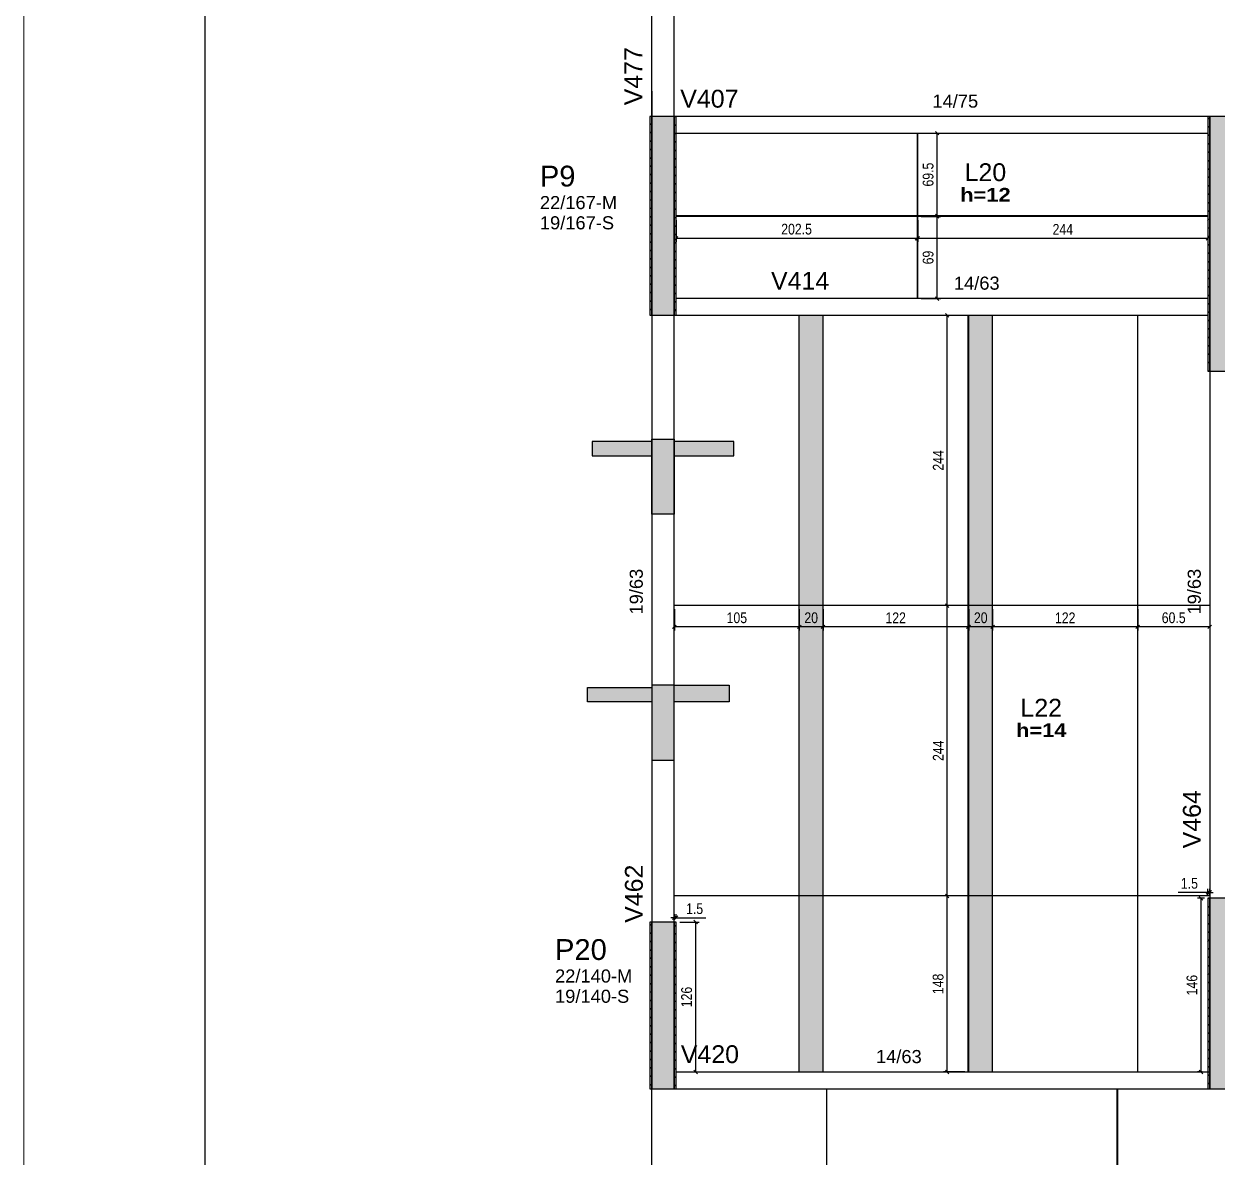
# Model space of a CAD drawing. Extents: x 4150 to 8661, y -614 to 3008.
# Drawn here: x 4150 to 5153, y 1216 to 2168 of the extents above; entities that cross this region are included whole.
import ezdxf

# ---------------------------------------------------------------- set-up
doc = ezdxf.new("R2010")
doc.units = 0
doc.header["$PDMODE"] = 34
for name, color, linetype in [('COTA', 241, 'Continuous'), ('MTH-DIM-PILAR', 3, 'Continuous'), ('MTH-DIM-VIGA', 3, 'Continuous'), ('MTH-FACE-VIGA', 7, 'Continuous'), ('MTH-LINHA-SEÇÃO', 16, 'Continuous'), ('MTH-PILAR-SEGUE', 5, 'Continuous'), ('MTH-SOMBRA21', 150, 'Continuous'), ('MTH-SOMBRA25', 253, 'Continuous'), ('MTH-TIT1-PILAR', 5, 'Continuous'), ('MTH-TIT1-VIGA', 5, 'Continuous'), ('MTH-TXT-NEGRITO', 5, 'Continuous'), ('Painéis', 200, 'Continuous')]:
    doc.layers.add(name, color=color, linetype=linetype)
doc.layers.add('FOLHA', color=255, linetype='Continuous', lineweight=5)
doc.layers.add('Hachura', color=251, linetype='Continuous', lineweight=9)
doc.styles.add('COTA TECNICA-50', font='techl___.ttf', dxfattribs={"height": 9})
doc.styles.add('TQS_ARIAL', font='arial.ttf')
doc.styles.add('TQS_ARIAL_BLACK', font='ariblk.ttf')
doc.dimstyles.new('COTA PAINEL-50', dxfattribs={"dimtxt": 9, "dimasz": 3, "dimexe": 3, "dimexo": 3, "dimgap": 3, "dimtad": 1, "dimdec": 1, "dimzin": 12, "dimdsep": 46, "dimtxsty": 'COTA TECNICA-50', "dimblk1": 'OBLIQUE', "dimblk2": 'OBLIQUE', "dimsah": 1, "dimcen": 0.9, "dimclrd": 4, "dimclre": 4, "dimclrt": 240, "dimadec": 1, "dimazin": 3, "dimtfac": 1, "dimtdec": 1, "dimtmove": 0, "dimatfit": 3, "dimfxl": 1, "dimtolj": 1, "dimtzin": 12, "dimarcsym": 0})

# ---------------------------------------------------------------- blocks, each defined once
blk = doc.blocks.new('_Oblique')
at = {"color": 0, "linetype": 'ByBlock', "lineweight": -2}
blk.add_line((-0.5, -0.5), (0.5, 0.5), dxfattribs=at)
blk = doc.blocks.new('*D41')
at = {"layer": 'COTA', "color": 4, "lineweight": -2, "transparency": 16777216}
for p, q in [((4698.4, 2003.4), (4698.4, 1985.1)), ((4900.9, 2003.4), (4900.9, 1985.1)), ((4698.4, 1988.1), (4900.9, 1988.1))]:
    blk.add_line(p, q, dxfattribs=at)
at = {"layer": 'Defpoints', "color": 0, "transparency": 16777216}
for p in [(4698.4, 2006.4), (4900.9, 2006.4), (4900.9, 1988.1)]:
    blk.add_point(p, dxfattribs=at)
at = {"layer": 'COTA', "color": 4, "lineweight": -2, "transparency": 16777216, "xscale": 3, "yscale": 3, "zscale": 3, "rotation": 180}
blk.add_blockref('_Oblique', (4698.4, 1988.1), dxfattribs=at)
at = {"layer": 'COTA', "color": 4, "lineweight": -2, "transparency": 16777216, "xscale": 3, "yscale": 3, "zscale": 3}
blk.add_blockref('_Oblique', (4900.9, 1988.1), dxfattribs=at)
at = {"layer": 'COTA', "color": 240, "transparency": 16777216, "insert": (4799.6, 1995.7), "char_height": 9, "attachment_point": 5, "style": 'COTA TECNICA-50'}
blk.add_mtext('\\A1;202.5', dxfattribs=at)
blk = doc.blocks.new('*D42')
at = {"layer": 'COTA', "color": 4, "lineweight": -2, "transparency": 16777216}
for p, q in [((4901.4, 2003.4), (4901.4, 1985.1)), ((5145.4, 2003.4), (5145.4, 1985.1)), ((4901.4, 1988.1), (5145.4, 1988.1))]:
    blk.add_line(p, q, dxfattribs=at)
at = {"layer": 'Defpoints', "color": 0, "transparency": 16777216}
for p in [(4901.4, 2006.4), (5145.4, 2006.4), (5145.4, 1988.1)]:
    blk.add_point(p, dxfattribs=at)
at = {"layer": 'COTA', "color": 4, "lineweight": -2, "transparency": 16777216, "xscale": 3, "yscale": 3, "zscale": 3, "rotation": 180}
blk.add_blockref('_Oblique', (4901.4, 1988.1), dxfattribs=at)
at = {"layer": 'COTA', "color": 4, "lineweight": -2, "transparency": 16777216, "xscale": 3, "yscale": 3, "zscale": 3}
blk.add_blockref('_Oblique', (5145.4, 1988.1), dxfattribs=at)
at = {"layer": 'COTA', "color": 240, "transparency": 16777216, "insert": (5023.4, 1995.6), "char_height": 9, "attachment_point": 5, "style": 'COTA TECNICA-50'}
blk.add_mtext('\\A1;244', dxfattribs=at)
blk = doc.blocks.new('*D43')
at = {"layer": 'COTA', "color": 4, "lineweight": -2, "transparency": 16777216}
for p, q in [((4904.4, 2006.4), (4920.8, 2006.4)), ((4917.8, 1937.4), (4917.8, 2006.4)), ((4904.4, 1937.4), (4920.8, 1937.4))]:
    blk.add_line(p, q, dxfattribs=at)
at = {"layer": 'Defpoints', "color": 0, "transparency": 16777216}
for p in [(4901.4, 2006.4), (4917.8, 2006.4), (4901.4, 1937.4)]:
    blk.add_point(p, dxfattribs=at)
at = {"layer": 'COTA', "color": 4, "lineweight": -2, "transparency": 16777216, "xscale": 3, "yscale": 3, "zscale": 3}
for p, rotation in [((4917.8, 2006.4), 90), ((4917.8, 1937.4), 270)]:
    blk.add_blockref('_Oblique', p, dxfattribs=dict(at, rotation=rotation))
at = {"layer": 'COTA', "color": 240, "transparency": 16777216, "insert": (4910.2, 1971.9), "char_height": 9, "attachment_point": 5, "rotation": 90, "style": 'COTA TECNICA-50'}
blk.add_mtext('\\A1;69', dxfattribs=at)
blk = doc.blocks.new('*D44')
at = {"layer": 'COTA', "color": 4, "lineweight": -2, "transparency": 16777216}
for p, q in [((4904.4, 2076.4), (4920.8, 2076.4)), ((4917.8, 2006.9), (4917.8, 2076.4)), ((4904.4, 2006.9), (4920.8, 2006.9))]:
    blk.add_line(p, q, dxfattribs=at)
at = {"layer": 'Defpoints', "color": 0, "transparency": 16777216}
for p in [(4901.4, 2076.4), (4917.8, 2076.4), (4901.4, 2006.9)]:
    blk.add_point(p, dxfattribs=at)
at = {"layer": 'COTA', "color": 4, "lineweight": -2, "transparency": 16777216, "xscale": 3, "yscale": 3, "zscale": 3}
for p, rotation in [((4917.8, 2076.4), 90), ((4917.8, 2006.9), 270)]:
    blk.add_blockref('_Oblique', p, dxfattribs=dict(at, rotation=rotation))
at = {"layer": 'COTA', "color": 240, "transparency": 16777216, "insert": (4910.2, 2041.6), "char_height": 9, "attachment_point": 5, "rotation": 90, "style": 'COTA TECNICA-50'}
blk.add_mtext('\\A1;69.5', dxfattribs=at)
blk = doc.blocks.new('*D57')
at = {"layer": 'COTA', "color": 4, "lineweight": -2, "transparency": 16777216}
for p, q in [((5086.4, 1676.4), (5086.4, 1658.5)), ((5146.9, 1676.4), (5146.9, 1658.5)), ((5146.9, 1661.5), (5086.4, 1661.5))]:
    blk.add_line(p, q, dxfattribs=at)
at = {"layer": 'Defpoints', "color": 0, "transparency": 16777216}
for p in [(5086.4, 1679.4), (5146.9, 1679.4), (5086.4, 1661.5)]:
    blk.add_point(p, dxfattribs=at)
at = {"layer": 'COTA', "color": 4, "lineweight": -2, "transparency": 16777216, "xscale": 3, "yscale": 3, "zscale": 3, "rotation": 180}
blk.add_blockref('_Oblique', (5086.4, 1661.5), dxfattribs=at)
at = {"layer": 'COTA', "color": 4, "lineweight": -2, "transparency": 16777216, "xscale": 3, "yscale": 3, "zscale": 3}
blk.add_blockref('_Oblique', (5146.9, 1661.5), dxfattribs=at)
at = {"layer": 'COTA', "color": 240, "transparency": 16777216, "insert": (5116.6, 1669.1), "char_height": 9, "attachment_point": 5, "style": 'COTA TECNICA-50'}
blk.add_mtext('\\A1;60.5', dxfattribs=at)
blk = doc.blocks.new('*D58')
at = {"layer": 'COTA', "color": 4, "lineweight": -2, "transparency": 16777216}
for p, q in [((4964.4, 1676.4), (4964.4, 1658.5)), ((5086.4, 1676.4), (5086.4, 1658.5)), ((5086.4, 1661.5), (4964.4, 1661.5))]:
    blk.add_line(p, q, dxfattribs=at)
at = {"layer": 'Defpoints', "color": 0, "transparency": 16777216}
for p in [(4964.4, 1679.4), (5086.4, 1679.4), (4964.4, 1661.5)]:
    blk.add_point(p, dxfattribs=at)
at = {"layer": 'COTA', "color": 4, "lineweight": -2, "transparency": 16777216, "xscale": 3, "yscale": 3, "zscale": 3, "rotation": 180}
blk.add_blockref('_Oblique', (4964.4, 1661.5), dxfattribs=at)
at = {"layer": 'COTA', "color": 4, "lineweight": -2, "transparency": 16777216, "xscale": 3, "yscale": 3, "zscale": 3}
blk.add_blockref('_Oblique', (5086.4, 1661.5), dxfattribs=at)
at = {"layer": 'COTA', "color": 240, "transparency": 16777216, "insert": (5025.4, 1669.1), "char_height": 9, "attachment_point": 5, "style": 'COTA TECNICA-50'}
blk.add_mtext('\\A1;122', dxfattribs=at)
blk = doc.blocks.new('*D59')
at = {"layer": 'COTA', "color": 4, "lineweight": -2, "transparency": 16777216}
for p, q in [((4944.4, 1676.4), (4944.4, 1658.5)), ((4964.4, 1676.4), (4964.4, 1658.5)), ((4964.4, 1661.5), (4944.4, 1661.5))]:
    blk.add_line(p, q, dxfattribs=at)
at = {"layer": 'Defpoints', "color": 0, "transparency": 16777216}
for p in [(4944.4, 1679.4), (4964.4, 1679.4), (4944.4, 1661.5)]:
    blk.add_point(p, dxfattribs=at)
at = {"layer": 'COTA', "color": 4, "lineweight": -2, "transparency": 16777216, "xscale": 3, "yscale": 3, "zscale": 3, "rotation": 180}
blk.add_blockref('_Oblique', (4944.4, 1661.5), dxfattribs=at)
at = {"layer": 'COTA', "color": 4, "lineweight": -2, "transparency": 16777216, "xscale": 3, "yscale": 3, "zscale": 3}
blk.add_blockref('_Oblique', (4964.4, 1661.5), dxfattribs=at)
at = {"layer": 'COTA', "color": 240, "transparency": 16777216, "insert": (4954.4, 1669.1), "char_height": 9, "attachment_point": 5, "style": 'COTA TECNICA-50'}
blk.add_mtext('\\A1;20', dxfattribs=at)
blk = doc.blocks.new('*D60')
at = {"layer": 'COTA', "color": 4, "lineweight": -2, "transparency": 16777216}
for p, q in [((4821.9, 1676.4), (4821.9, 1658.5)), ((4943.9, 1676.4), (4943.9, 1658.5)), ((4943.9, 1661.5), (4821.9, 1661.5))]:
    blk.add_line(p, q, dxfattribs=at)
at = {"layer": 'Defpoints', "color": 0, "transparency": 16777216}
for p in [(4821.9, 1679.4), (4943.9, 1679.4), (4821.9, 1661.5)]:
    blk.add_point(p, dxfattribs=at)
at = {"layer": 'COTA', "color": 4, "lineweight": -2, "transparency": 16777216, "xscale": 3, "yscale": 3, "zscale": 3, "rotation": 180}
blk.add_blockref('_Oblique', (4821.9, 1661.5), dxfattribs=at)
at = {"layer": 'COTA', "color": 4, "lineweight": -2, "transparency": 16777216, "xscale": 3, "yscale": 3, "zscale": 3}
blk.add_blockref('_Oblique', (4943.9, 1661.5), dxfattribs=at)
at = {"layer": 'COTA', "color": 240, "transparency": 16777216, "insert": (4882.9, 1669.1), "char_height": 9, "attachment_point": 5, "style": 'COTA TECNICA-50'}
blk.add_mtext('\\A1;122', dxfattribs=at)
blk = doc.blocks.new('*D61')
at = {"layer": 'COTA', "color": 4, "lineweight": -2, "transparency": 16777216}
for p, q in [((4801.9, 1676.4), (4801.9, 1658.5)), ((4821.9, 1676.4), (4821.9, 1658.5)), ((4821.9, 1661.5), (4801.9, 1661.5))]:
    blk.add_line(p, q, dxfattribs=at)
at = {"layer": 'Defpoints', "color": 0, "transparency": 16777216}
for p in [(4801.9, 1679.4), (4821.9, 1679.4), (4801.9, 1661.5)]:
    blk.add_point(p, dxfattribs=at)
at = {"layer": 'COTA', "color": 4, "lineweight": -2, "transparency": 16777216, "xscale": 3, "yscale": 3, "zscale": 3, "rotation": 180}
blk.add_blockref('_Oblique', (4801.9, 1661.5), dxfattribs=at)
at = {"layer": 'COTA', "color": 4, "lineweight": -2, "transparency": 16777216, "xscale": 3, "yscale": 3, "zscale": 3}
blk.add_blockref('_Oblique', (4821.9, 1661.5), dxfattribs=at)
at = {"layer": 'COTA', "color": 240, "transparency": 16777216, "insert": (4811.9, 1669.1), "char_height": 9, "attachment_point": 5, "style": 'COTA TECNICA-50'}
blk.add_mtext('\\A1;20', dxfattribs=at)
blk = doc.blocks.new('*D62')
at = {"layer": 'COTA', "color": 4, "lineweight": -2, "transparency": 16777216}
for p, q in [((4696.9, 1676.4), (4696.9, 1658.5)), ((4801.9, 1676.4), (4801.9, 1658.5)), ((4801.9, 1661.5), (4696.9, 1661.5))]:
    blk.add_line(p, q, dxfattribs=at)
at = {"layer": 'Defpoints', "color": 0, "transparency": 16777216}
for p in [(4696.9, 1679.4), (4801.9, 1679.4), (4696.9, 1661.5)]:
    blk.add_point(p, dxfattribs=at)
at = {"layer": 'COTA', "color": 4, "lineweight": -2, "transparency": 16777216, "xscale": 3, "yscale": 3, "zscale": 3, "rotation": 180}
blk.add_blockref('_Oblique', (4696.9, 1661.5), dxfattribs=at)
at = {"layer": 'COTA', "color": 4, "lineweight": -2, "transparency": 16777216, "xscale": 3, "yscale": 3, "zscale": 3}
blk.add_blockref('_Oblique', (4801.9, 1661.5), dxfattribs=at)
at = {"layer": 'COTA', "color": 240, "transparency": 16777216, "insert": (4749.4, 1669.1), "char_height": 9, "attachment_point": 5, "style": 'COTA TECNICA-50'}
blk.add_mtext('\\A1;105', dxfattribs=at)
blk = doc.blocks.new('*D63')
at = {"layer": 'COTA', "color": 4, "lineweight": -2, "transparency": 16777216}
for p, q in [((4940.9, 1435.4), (4923.2, 1435.4)), ((4926.2, 1287.4), (4926.2, 1435.4)), ((4940.9, 1287.4), (4923.2, 1287.4))]:
    blk.add_line(p, q, dxfattribs=at)
at = {"layer": 'Defpoints', "color": 0, "transparency": 16777216}
for p in [(4926.2, 1435.4), (4943.9, 1435.4), (4943.9, 1287.4)]:
    blk.add_point(p, dxfattribs=at)
at = {"layer": 'COTA', "color": 4, "lineweight": -2, "transparency": 16777216, "xscale": 3, "yscale": 3, "zscale": 3}
for p, rotation in [((4926.2, 1435.4), 90), ((4926.2, 1287.4), 270)]:
    blk.add_blockref('_Oblique', p, dxfattribs=dict(at, rotation=rotation))
at = {"layer": 'COTA', "color": 240, "transparency": 16777216, "insert": (4918.6, 1361.4), "char_height": 9, "attachment_point": 5, "rotation": 90, "style": 'COTA TECNICA-50'}
blk.add_mtext('\\A1;148', dxfattribs=at)
blk = doc.blocks.new('*D64')
at = {"layer": 'COTA', "color": 4, "lineweight": -2, "transparency": 16777216}
for p, q in [((4926.2, 1435.4), (4926.2, 1679.4)), ((4940.9, 1435.4), (4923.2, 1435.4))]:
    blk.add_line(p, q, dxfattribs=at)
at = {"layer": 'Defpoints', "color": 0, "transparency": 16777216}
for p in [(4926.2, 1679.4), (4926.2, 1679.4), (4943.9, 1435.4)]:
    blk.add_point(p, dxfattribs=at)
at = {"layer": 'COTA', "color": 4, "lineweight": -2, "transparency": 16777216, "xscale": 3, "yscale": 3, "zscale": 3}
for p, rotation in [((4926.2, 1679.4), 90), ((4926.2, 1435.4), 270)]:
    blk.add_blockref('_Oblique', p, dxfattribs=dict(at, rotation=rotation))
at = {"layer": 'COTA', "color": 240, "transparency": 16777216, "insert": (4918.7, 1557.4), "char_height": 9, "attachment_point": 5, "rotation": 90, "style": 'COTA TECNICA-50'}
blk.add_mtext('\\A1;244', dxfattribs=at)
blk = doc.blocks.new('*D65')
at = {"layer": 'COTA', "color": 4, "lineweight": -2, "transparency": 16777216}
blk.add_line((4926.2, 1679.4), (4926.2, 1923.4), dxfattribs=at)
at = {"layer": 'Defpoints', "color": 0, "transparency": 16777216}
for p in [(4926.2, 1923.4), (4926.2, 1923.4), (4926.2, 1679.4)]:
    blk.add_point(p, dxfattribs=at)
at = {"layer": 'COTA', "color": 4, "lineweight": -2, "transparency": 16777216, "xscale": 3, "yscale": 3, "zscale": 3}
for p, rotation in [((4926.2, 1923.4), 90), ((4926.2, 1679.4), 270)]:
    blk.add_blockref('_Oblique', p, dxfattribs=dict(at, rotation=rotation))
at = {"layer": 'COTA', "color": 240, "transparency": 16777216, "insert": (4918.7, 1801.4), "char_height": 9, "attachment_point": 5, "rotation": 90, "style": 'COTA TECNICA-50'}
blk.add_mtext('\\A1;244', dxfattribs=at)
blk = doc.blocks.new('*D66')
at = {"layer": 'COTA', "color": 4, "lineweight": -2, "transparency": 16777216}
for p, q in [((4701.4, 1413.4), (4717.8, 1413.4)), ((4714.8, 1287.4), (4714.8, 1413.4)), ((4701.4, 1287.4), (4717.8, 1287.4))]:
    blk.add_line(p, q, dxfattribs=at)
at = {"layer": 'Defpoints', "color": 0, "transparency": 16777216}
for p in [(4698.4, 1413.4), (4714.8, 1413.4), (4698.4, 1287.4)]:
    blk.add_point(p, dxfattribs=at)
at = {"layer": 'COTA', "color": 4, "lineweight": -2, "transparency": 16777216, "xscale": 3, "yscale": 3, "zscale": 3}
for p, rotation in [((4714.8, 1413.4), 90), ((4714.8, 1287.4), 270)]:
    blk.add_blockref('_Oblique', p, dxfattribs=dict(at, rotation=rotation))
at = {"layer": 'COTA', "color": 240, "transparency": 16777216, "insert": (4707.2, 1350.4), "char_height": 9, "attachment_point": 5, "rotation": 90, "style": 'COTA TECNICA-50'}
blk.add_mtext('\\A1;126', dxfattribs=at)
blk = doc.blocks.new('*D67')
at = {"layer": 'COTA', "color": 4, "lineweight": -2, "transparency": 16777216}
for p, q in [((4696.9, 1417), (4693.9, 1417)), ((4696.9, 1416.4), (4696.9, 1420)), ((4696.9, 1417), (4698.4, 1417)), ((4698.4, 1416.4), (4698.4, 1420)), ((4698.4, 1417), (4723.4, 1417))]:
    blk.add_line(p, q, dxfattribs=at)
at = {"layer": 'Defpoints', "color": 0, "transparency": 16777216}
for p in [(4698.4, 1417), (4696.9, 1413.4), (4698.4, 1413.4)]:
    blk.add_point(p, dxfattribs=at)
at = {"layer": 'COTA', "color": 4, "lineweight": -2, "transparency": 16777216, "xscale": 3, "yscale": 3, "zscale": 3}
blk.add_blockref('_Oblique', (4696.9, 1417), dxfattribs=at)
at = {"layer": 'COTA', "color": 4, "lineweight": -2, "transparency": 16777216, "xscale": 3, "yscale": 3, "zscale": 3, "rotation": 180}
blk.add_blockref('_Oblique', (4698.4, 1417), dxfattribs=at)
at = {"layer": 'COTA', "color": 240, "transparency": 16777216, "insert": (4713.9, 1424.6), "char_height": 9, "attachment_point": 5, "style": 'COTA TECNICA-50'}
blk.add_mtext('\\A1;1.5', dxfattribs=at)
blk = doc.blocks.new('*D68')
at = {"layer": 'COTA', "color": 4, "lineweight": -2, "transparency": 16777216}
for p, q in [((5145.4, 1438.3), (5120.3, 1438.3)), ((5145.4, 1436.4), (5145.4, 1441.3)), ((5146.9, 1438.3), (5145.4, 1438.3)), ((5146.9, 1436.4), (5146.9, 1441.3)), ((5146.9, 1438.3), (5149.9, 1438.3))]:
    blk.add_line(p, q, dxfattribs=at)
at = {"layer": 'Defpoints', "color": 0, "transparency": 16777216}
for p in [(5145.4, 1438.3), (5145.4, 1433.4), (5146.9, 1433.4)]:
    blk.add_point(p, dxfattribs=at)
at = {"layer": 'COTA', "color": 4, "lineweight": -2, "transparency": 16777216, "xscale": 3, "yscale": 3, "zscale": 3}
blk.add_blockref('_Oblique', (5145.4, 1438.3), dxfattribs=at)
at = {"layer": 'COTA', "color": 4, "lineweight": -2, "transparency": 16777216, "xscale": 3, "yscale": 3, "zscale": 3, "rotation": 180}
blk.add_blockref('_Oblique', (5146.9, 1438.3), dxfattribs=at)
at = {"layer": 'COTA', "color": 240, "transparency": 16777216, "insert": (5129.8, 1445.9), "char_height": 9, "attachment_point": 5, "style": 'COTA TECNICA-50'}
blk.add_mtext('\\A1;1.5', dxfattribs=at)
blk = doc.blocks.new('*D69')
at = {"layer": 'COTA', "color": 4, "lineweight": -2, "transparency": 16777216}
for p, q in [((5142.4, 1433.4), (5136.6, 1433.4)), ((5139.6, 1287.4), (5139.6, 1433.4)), ((5140.6, 1287.4), (5136.6, 1287.4))]:
    blk.add_line(p, q, dxfattribs=at)
at = {"layer": 'Defpoints', "color": 0, "transparency": 16777216}
for p in [(5139.6, 1433.4), (5145.4, 1433.4), (5143.6, 1287.4)]:
    blk.add_point(p, dxfattribs=at)
at = {"layer": 'COTA', "color": 4, "lineweight": -2, "transparency": 16777216, "xscale": 3, "yscale": 3, "zscale": 3}
for p, rotation in [((5139.6, 1433.4), 90), ((5139.6, 1287.4), 270)]:
    blk.add_blockref('_Oblique', p, dxfattribs=dict(at, rotation=rotation))
at = {"layer": 'COTA', "color": 240, "transparency": 16777216, "insert": (5132, 1360.4), "char_height": 9, "attachment_point": 5, "rotation": 90, "style": 'COTA TECNICA-50'}
blk.add_mtext('\\A1;146', dxfattribs=at)

msp = doc.modelspace()

# ---------------------------------------------------------------- hatches: boundary and pattern name
at = {"layer": 'Hachura'}
h = msp.add_hatch(color=256, dxfattribs=at)
h.dxf.hatch_style = 1
h.paths.add_polyline_path([(4944.35, 1923.37), (4964.35, 1923.37), (4964.35, 1679.37), (4944.35, 1679.37)])
h.paths.add_polyline_path([(4944.35, 1679.37), (4964.35, 1679.37), (4964.35, 1435.37), (4944.35, 1435.37)])
h.paths.add_polyline_path([(4944.35, 1435.37), (4964.35, 1435.37), (4964.35, 1287.37), (4944.35, 1287.37)])
h.paths.add_polyline_path([(4801.85, 1435.37), (4821.85, 1435.37), (4821.85, 1287.37), (4801.85, 1287.37)])
h.paths.add_polyline_path([(4801.85, 1679.37), (4821.85, 1679.37), (4821.85, 1435.37), (4801.85, 1435.37)])
h.paths.add_polyline_path([(4801.85, 1923.37), (4821.85, 1923.37), (4821.85, 1679.37), (4801.85, 1679.37)])

# ---------------------------------------------------------------- linework, layer by layer
at = {"color": 30}
msp.add_line((4302.54, -552.63), (4302.54, 2946.69), dxfattribs=at)
at = {"layer": 'FOLHA', "lineweight": 5}
msp.add_line((4150.13, -613.6), (4150.13, 3007.66), dxfattribs=at)
at = {"layer": 'MTH-FACE-VIGA', "linetype": 'Continuous'}
for p, q in [((4677.85, 2090.37), (4677.85, 2462.87)), ((4696.85, 2090.37), (4696.85, 2462.87)), ((4696.85, 2100.69), (4696.85, 2122.41)), ((4677.85, 2111.75), (4677.85, 2090.37)), ((4696.85, 2090.37), (4696.85, 2100.69)), ((4676.35, 2090.27), (4676.45, 2090.37)), ((4696.85, 2089.56), (4697.66, 2090.37)), ((5146.85, 2090.37), (4696.85, 2090.37)), ((5145.35, 2087.96), (5146.85, 2089.46)), ((4676.35, 2083.2), (4677.8, 2084.65)), ((4676.35, 2076.13), (4677.74, 2077.52)), ((4677.74, 2077.52), (4677.85, 2077.63)), ((4677.8, 2084.65), (4677.85, 2084.7)), ((4696.85, 2082.49), (4698.3, 2083.93)), ((4696.85, 2075.42), (4698.23, 2076.8)), ((4696.85, 2076.37), (5145.35, 2076.37)), ((4698.23, 2076.8), (4698.35, 2076.92)), ((4698.3, 2083.93), (4698.35, 2083.99)), ((5145.35, 2080.89), (5146.8, 2082.34)), ((5146.8, 2082.34), (5146.85, 2082.39)), ((4676.35, 2069.06), (4677.68, 2070.38)), ((4677.68, 2070.38), (4677.85, 2070.56)), ((4696.85, 2068.35), (4698.17, 2069.66)), ((4698.17, 2069.66), (4698.35, 2069.85)), ((5145.35, 2073.82), (5146.75, 2075.22)), ((5145.35, 2066.75), (5146.7, 2068.1)), ((5146.7, 2068.1), (5146.85, 2068.25)), ((5146.75, 2075.22), (5146.85, 2075.32)), ((4676.35, 2061.99), (4677.61, 2063.25)), ((4676.35, 2054.92), (4677.55, 2056.11)), ((4677.55, 2056.11), (4677.85, 2056.42)), ((4677.61, 2063.25), (4677.85, 2063.49)), ((4696.85, 2061.28), (4698.1, 2062.53)), ((4698.1, 2062.53), (4698.35, 2062.78)), ((5145.35, 2059.68), (5146.65, 2060.97)), ((5146.65, 2060.97), (5146.85, 2061.18)), ((4676.35, 2047.85), (4677.48, 2048.98)), ((4677.48, 2048.98), (4677.85, 2049.35)), ((4696.85, 2054.21), (4698.04, 2055.39)), ((4696.85, 2047.13), (4697.98, 2048.26)), ((4697.98, 2048.26), (4698.35, 2048.63)), ((4698.04, 2055.39), (4698.35, 2055.71)), ((5145.35, 2052.61), (5146.6, 2053.85)), ((5145.35, 2045.54), (5146.55, 2046.73)), ((5146.55, 2046.73), (5146.85, 2047.04)), ((5146.6, 2053.85), (5146.85, 2054.11)), ((4676.35, 2040.78), (4677.42, 2041.84)), ((4677.42, 2041.84), (4677.85, 2042.28)), ((4696.85, 2040.06), (4697.91, 2041.12)), ((4697.91, 2041.12), (4698.35, 2041.56)), ((5145.35, 2038.47), (5146.5, 2039.61)), ((5146.5, 2039.61), (5146.85, 2039.97)), ((4676.35, 2033.71), (4677.35, 2034.71)), ((4676.35, 2026.63), (4677.29, 2027.57)), ((4677.29, 2027.57), (4677.85, 2028.13)), ((4677.35, 2034.71), (4677.85, 2035.21)), ((4696.85, 2032.99), (4697.85, 2033.99)), ((4696.85, 2025.92), (4697.78, 2026.85)), ((4697.78, 2026.85), (4698.35, 2027.42)), ((4697.85, 2033.99), (4698.35, 2034.49)), ((5145.35, 2031.4), (5146.45, 2032.49)), ((5146.45, 2032.49), (5146.85, 2032.9)), ((4676.35, 2019.56), (4677.23, 2020.44)), ((4677.23, 2020.44), (4677.85, 2021.06)), ((4696.85, 2018.85), (4697.72, 2019.72)), ((4697.72, 2019.72), (4698.35, 2020.35)), ((5145.35, 2024.32), (5146.4, 2025.37)), ((5145.35, 2017.25), (5146.35, 2018.25)), ((5146.35, 2018.25), (5146.85, 2018.75)), ((5146.4, 2025.37), (5146.85, 2025.82)), ((4676.35, 2012.49), (4677.16, 2013.3)), ((4676.35, 2005.42), (4677.1, 2006.16)), ((4677.1, 2006.16), (4677.85, 2006.92)), ((4677.16, 2013.3), (4677.85, 2013.99)), ((4696.85, 2011.78), (4697.66, 2012.58)), ((4697.59, 2005.45), (4698.35, 2006.21)), ((4697.66, 2012.58), (4698.35, 2013.28)), ((5145.35, 2010.18), (5146.3, 2011.13)), ((5146.3, 2011.13), (5146.85, 2011.68)), ((4676.35, 1998.35), (4677.03, 1999.03)), ((4677.03, 1999.03), (4677.85, 1999.85)), ((4696.85, 2004.71), (4697.59, 2005.45)), ((4696.85, 1997.64), (4697.53, 1998.31)), ((4697.53, 1998.31), (4698.35, 1999.14)), ((5145.35, 2003.11), (5146.25, 2004.01)), ((5145.35, 1996.04), (5146.2, 1996.89)), ((5146.2, 1996.89), (5146.85, 1997.54)), ((5146.25, 2004.01), (5146.85, 2004.61)), ((4676.35, 1991.28), (4676.97, 1991.89)), ((4676.97, 1991.89), (4677.85, 1992.78)), ((4696.85, 1990.57), (4697.46, 1991.17)), ((4697.46, 1991.17), (4698.35, 1992.07)), ((5145.35, 1988.97), (5146.15, 1989.76)), ((5146.15, 1989.76), (5146.85, 1990.47)), ((4676.35, 1984.21), (4676.91, 1984.76)), ((4676.35, 1977.14), (4676.84, 1977.62)), ((4676.84, 1977.62), (4677.85, 1978.64)), ((4676.91, 1984.76), (4677.85, 1985.71)), ((4696.85, 1983.49), (4697.4, 1984.04)), ((4696.85, 1976.42), (4697.34, 1976.9)), ((4697.34, 1976.9), (4698.35, 1977.92)), ((4697.4, 1984.04), (4698.35, 1984.99)), ((5145.35, 1981.9), (5146.1, 1982.64)), ((5146.05, 1975.52), (5146.85, 1976.33)), ((5146.1, 1982.64), (5146.85, 1983.4)), ((4676.35, 1970.07), (4676.78, 1970.49)), ((4676.78, 1970.49), (4677.85, 1971.57)), ((4696.85, 1969.35), (4697.27, 1969.77)), ((4697.27, 1969.77), (4698.35, 1970.85)), ((5145.35, 1974.83), (5146.05, 1975.52)), ((5145.35, 1967.76), (5146, 1968.4)), ((5146, 1968.4), (5146.85, 1969.26)), ((4676.35, 1962.99), (4676.71, 1963.35)), ((4676.35, 1955.92), (4676.65, 1956.22)), ((4676.65, 1956.22), (4677.85, 1957.42)), ((4676.71, 1963.35), (4677.85, 1964.49)), ((4696.85, 1962.28), (4697.21, 1962.63)), ((4697.14, 1955.5), (4698.35, 1956.71)), ((4697.21, 1962.63), (4698.35, 1963.78)), ((5145.35, 1960.69), (5145.95, 1961.28)), ((5145.95, 1961.28), (5146.85, 1962.19)), ((4676.35, 1948.85), (4676.59, 1949.08)), ((4676.59, 1949.08), (4677.85, 1950.35)), ((4696.85, 1955.21), (4697.14, 1955.5)), ((4696.85, 1948.14), (4697.08, 1948.36)), ((4697.08, 1948.36), (4698.35, 1949.64)), ((5145.35, 1953.61), (5145.9, 1954.16)), ((5145.35, 1946.54), (5145.85, 1947.04)), ((5145.85, 1947.04), (5146.85, 1948.04)), ((5145.9, 1954.16), (5146.85, 1955.11)), ((4676.35, 1941.78), (4676.52, 1941.95)), ((4676.46, 1934.81), (4677.85, 1936.21)), ((4676.52, 1941.95), (4677.85, 1943.28)), ((4696.85, 1941.07), (4697.02, 1941.23)), ((4697.02, 1941.23), (4698.35, 1942.57)), ((5145.35, 1937.37), (4698.35, 1937.37)), ((5145.35, 1939.47), (5145.8, 1939.92)), ((5145.8, 1939.92), (5146.85, 1940.97)), ((4676.35, 1934.71), (4676.46, 1934.81)), ((4676.35, 1927.64), (4676.39, 1927.68)), ((4676.39, 1927.68), (4677.85, 1929.14)), ((4696.85, 1934), (4696.95, 1934.09)), ((4696.85, 1926.93), (4696.89, 1926.96)), ((4696.89, 1926.96), (4698.35, 1928.43)), ((4696.95, 1934.09), (4698.35, 1935.5)), ((5145.35, 1932.4), (5145.75, 1932.8)), ((5145.7, 1925.68), (5146.85, 1926.83)), ((5145.75, 1932.8), (5146.85, 1933.9)), ((4677.85, 1923.37), (4677.85, 1413.37)), ((4696.85, 1923.37), (5145.35, 1923.37)), ((4696.85, 1413.37), (4696.85, 1923.37)), ((5145.35, 1925.33), (5145.7, 1925.68)), ((5145.35, 1918.26), (5145.65, 1918.55)), ((5145.65, 1918.55), (5146.85, 1919.76)), ((5145.35, 1911.19), (5145.6, 1911.43)), ((5145.6, 1911.43), (5146.85, 1912.69)), ((5145.35, 1904.12), (5145.55, 1904.31)), ((5145.35, 1897.05), (5145.5, 1897.19)), ((5145.5, 1897.19), (5146.85, 1898.55)), ((5145.55, 1904.31), (5146.85, 1905.62)), ((5145.35, 1889.97), (5145.45, 1890.07)), ((5145.45, 1890.07), (5146.85, 1891.47)), ((5145.35, 1882.9), (5145.4, 1882.95)), ((5145.4, 1882.95), (5146.85, 1884.4)), ((5145.89, 1876.37), (5146.85, 1877.33)), ((5146.85, 1876.37), (5146.85, 1433.37)), ((5145.35, 1432.52), (5146.2, 1433.37)), ((5145.35, 1425.45), (5146.79, 1426.89)), ((5146.79, 1426.89), (5146.85, 1426.95)), ((5145.35, 1418.38), (5146.73, 1419.75)), ((5146.73, 1419.75), (5146.85, 1419.88)), ((4676.35, 1410.39), (4677.84, 1411.87)), ((4676.35, 1403.32), (4677.76, 1404.73)), ((4677.76, 1404.73), (4677.85, 1404.82)), ((4677.84, 1411.87), (4677.85, 1411.89)), ((4696.85, 1409.68), (4698.33, 1411.15)), ((4698.33, 1411.15), (4698.35, 1411.18)), ((5145.35, 1411.31), (5146.66, 1412.61)), ((5145.35, 1404.24), (5146.59, 1405.48)), ((5146.59, 1405.48), (5146.85, 1405.74)), ((5146.66, 1412.61), (5146.85, 1412.81)), ((4676.35, 1396.25), (4677.69, 1397.58)), ((4677.69, 1397.58), (4677.85, 1397.75)), ((4696.85, 1402.61), (4698.25, 1404.01)), ((4696.85, 1395.54), (4698.18, 1396.86)), ((4698.18, 1396.86), (4698.35, 1397.04)), ((4698.25, 1404.01), (4698.35, 1404.11)), ((5145.35, 1397.17), (5146.53, 1398.34)), ((5146.53, 1398.34), (5146.85, 1398.67)), ((4676.35, 1389.18), (4677.61, 1390.43)), ((4677.61, 1390.43), (4677.85, 1390.68)), ((4696.85, 1388.46), (4698.1, 1389.71)), ((4698.1, 1389.71), (4698.35, 1389.96)), ((5145.35, 1390.1), (5146.46, 1391.2)), ((5146.39, 1384.06), (5146.85, 1384.52)), ((5146.46, 1391.2), (5146.85, 1391.6)), ((4676.35, 1382.11), (4677.53, 1383.28)), ((4676.35, 1375.04), (4677.46, 1376.14)), ((4677.46, 1376.14), (4677.85, 1376.54)), ((4677.53, 1383.28), (4677.85, 1383.61)), ((4696.85, 1381.39), (4698.02, 1382.56)), ((4696.85, 1374.32), (4697.95, 1375.42)), ((4697.95, 1375.42), (4698.35, 1375.82)), ((4698.02, 1382.56), (4698.35, 1382.89)), ((5145.35, 1383.02), (5146.39, 1384.06)), ((5145.35, 1375.95), (5146.33, 1376.92)), ((5146.33, 1376.92), (5146.85, 1377.45)), ((4676.35, 1367.96), (4677.38, 1368.99)), ((4677.38, 1368.99), (4677.85, 1369.46)), ((4696.85, 1367.25), (4697.87, 1368.27)), ((4697.87, 1368.27), (4698.35, 1368.75)), ((5145.35, 1368.88), (5146.26, 1369.79)), ((5146.26, 1369.79), (5146.85, 1370.38)), ((4676.35, 1360.89), (4677.3, 1361.84)), ((4676.35, 1353.82), (4677.23, 1354.69)), ((4677.23, 1354.69), (4677.85, 1355.32)), ((4677.3, 1361.84), (4677.85, 1362.39)), ((4696.85, 1360.18), (4697.8, 1361.12)), ((4697.72, 1353.97), (4698.35, 1354.61)), ((4697.8, 1361.12), (4698.35, 1361.68)), ((5145.35, 1361.81), (5146.19, 1362.65)), ((5145.35, 1354.74), (5146.12, 1355.51)), ((5146.12, 1355.51), (5146.85, 1356.24)), ((5146.19, 1362.65), (5146.85, 1363.31)), ((4676.35, 1346.75), (4677.15, 1347.55)), ((4677.15, 1347.55), (4677.85, 1348.25)), ((4696.85, 1353.11), (4697.72, 1353.97)), ((4696.85, 1346.04), (4697.64, 1346.82)), ((4697.64, 1346.82), (4698.35, 1347.54)), ((5145.35, 1347.67), (5146.06, 1348.37)), ((5146.06, 1348.37), (5146.85, 1349.17)), ((4676.35, 1339.68), (4677.07, 1340.4)), ((4677, 1333.25), (4677.85, 1334.11)), ((4677.07, 1340.4), (4677.85, 1341.18)), ((4696.85, 1338.97), (4697.57, 1339.68)), ((4697.57, 1339.68), (4698.35, 1340.47)), ((5145.35, 1340.6), (5145.99, 1341.23)), ((5145.35, 1333.53), (5145.92, 1334.1)), ((5145.92, 1334.1), (5146.85, 1335.03)), ((5145.99, 1341.23), (5146.85, 1342.1)), ((4676.35, 1332.61), (4677, 1333.25)), ((4676.35, 1325.54), (4676.92, 1326.1)), ((4676.92, 1326.1), (4677.85, 1327.04)), ((4696.85, 1331.9), (4697.49, 1332.53)), ((4696.85, 1324.82), (4697.41, 1325.38)), ((4697.41, 1325.38), (4698.35, 1326.32)), ((4697.49, 1332.53), (4698.35, 1333.4)), ((5145.35, 1326.46), (5145.86, 1326.96)), ((5145.86, 1326.96), (5146.85, 1327.96)), ((4676.35, 1318.47), (4676.84, 1318.96)), ((4676.84, 1318.96), (4677.85, 1319.97)), ((4696.85, 1317.75), (4697.34, 1318.23)), ((4697.34, 1318.23), (4698.35, 1319.25)), ((5145.35, 1319.38), (5145.79, 1319.82)), ((5145.79, 1319.82), (5146.85, 1320.88)), ((4676.35, 1311.4), (4676.77, 1311.81)), ((4676.35, 1304.32), (4676.69, 1304.66)), ((4676.69, 1304.66), (4677.85, 1305.82)), ((4676.77, 1311.81), (4677.85, 1312.9)), ((4696.85, 1310.68), (4697.26, 1311.09)), ((4696.85, 1303.61), (4697.18, 1303.94)), ((4697.18, 1303.94), (4698.35, 1305.11)), ((4697.26, 1311.09), (4698.35, 1312.18)), ((5145.35, 1312.31), (5145.72, 1312.68)), ((5145.35, 1305.24), (5145.66, 1305.54)), ((5145.66, 1305.54), (5146.85, 1306.74)), ((5145.72, 1312.68), (5146.85, 1313.81)), ((4676.35, 1297.25), (4676.61, 1297.51)), ((4676.61, 1297.51), (4677.85, 1298.75)), ((4696.85, 1296.54), (4697.11, 1296.79)), ((4697.11, 1296.79), (4698.35, 1298.04)), ((5145.35, 1298.17), (5145.59, 1298.41)), ((5145.59, 1298.41), (5146.85, 1299.67)), ((4676.35, 1290.18), (4676.54, 1290.36)), ((4676.46, 1283.22), (4677.85, 1284.61)), ((4676.54, 1290.36), (4677.85, 1291.68)), ((4696.85, 1289.47), (4697.03, 1289.64)), ((4696.95, 1282.5), (4698.35, 1283.9)), ((4697.03, 1289.64), (4698.35, 1290.97)), ((5146.85, 1287.37), (4698.35, 1287.37)), ((5145.35, 1291.1), (5145.52, 1291.27)), ((5145.35, 1284.03), (5145.46, 1284.13)), ((5145.46, 1284.13), (5146.85, 1285.53)), ((5145.52, 1291.27), (5146.85, 1292.6)), ((4676.35, 1283.11), (4676.46, 1283.22)), ((4676.35, 1276.04), (4676.38, 1276.07)), ((4676.38, 1276.07), (4677.85, 1277.54)), ((4696.85, 1282.4), (4696.95, 1282.5)), ((4696.85, 1275.33), (4696.88, 1275.35)), ((4696.88, 1275.35), (4698.35, 1276.83)), ((5145.35, 1276.96), (5145.39, 1276.99)), ((5145.39, 1276.99), (5146.85, 1278.46)), ((4696.85, 1273.37), (5146.85, 1273.37))]:
    msp.add_line(p, q, dxfattribs=at)
for points in [[(4677.85, 2090.37), (4676.35, 2090.37), (4676.35, 1923.37), (4677.85, 1923.37), (4677.85, 2090.37)], [(4698.35, 2090.37), (4696.85, 2090.37), (4696.85, 1923.37), (4698.35, 1923.37), (4698.35, 2090.37)], [(5146.85, 2090.37), (5145.35, 2090.37), (5145.35, 1876.37), (5146.85, 1876.37), (5146.85, 2090.37)], [(5146.85, 1433.37), (5145.35, 1433.37), (5145.35, 1273.37), (5146.85, 1273.37), (5146.85, 1433.37)], [(4677.85, 1413.37), (4676.35, 1413.37), (4676.35, 1273.37), (4677.85, 1273.37), (4677.85, 1413.37)], [(4698.35, 1413.37), (4696.85, 1413.37), (4696.85, 1273.37), (4698.35, 1273.37), (4698.35, 1413.37)]]:
    msp.add_lwpolyline(points, dxfattribs=at)
at = {"layer": 'MTH-LINHA-SEÇÃO', "linetype": 'Continuous'}
for points in [[(4677.85, 1817.16), (4627.85, 1817.16), (4627.85, 1805.16), (4677.85, 1805.16), (4677.85, 1817.16)], [(4677.85, 1819.16), (4696.85, 1819.16), (4696.85, 1756.16), (4677.85, 1756.16), (4677.85, 1819.16)], [(4746.85, 1817.16), (4696.85, 1817.16), (4696.85, 1805.16), (4746.85, 1805.16), (4746.85, 1817.16)], [(4623.85, 1610.44), (4677.85, 1610.44), (4677.85, 1598.44), (4623.85, 1598.44), (4623.85, 1610.44)], [(4696.85, 1549.44), (4696.85, 1612.44), (4677.85, 1612.44), (4677.85, 1549.44), (4696.85, 1549.44)], [(4696.85, 1612.44), (4742.85, 1612.44), (4742.85, 1598.44), (4696.85, 1598.44), (4696.85, 1612.44)]]:
    msp.add_lwpolyline(points, dxfattribs=at)
at = {"layer": 'MTH-PILAR-SEGUE', "linetype": 'Continuous'}
for points in [[(4677.85, 1923.37), (4696.85, 1923.37), (4696.85, 2090.37), (4677.85, 2090.37), (4677.85, 1923.37)], [(5146.85, 1876.37), (5165.85, 1876.37), (5165.85, 2090.37), (5146.85, 2090.37), (5146.85, 1876.37)], [(5146.85, 1273.37), (5165.85, 1273.37), (5165.85, 1433.37), (5146.85, 1433.37), (5146.85, 1273.37)], [(4677.85, 1273.37), (4696.85, 1273.37), (4696.85, 1413.37), (4677.85, 1413.37), (4677.85, 1273.37)]]:
    msp.add_lwpolyline(points, dxfattribs=at)
at = {"layer": 'MTH-SOMBRA21', "linetype": 'Continuous'}
for points in [[(4677.85, 1817.16), (4627.85, 1817.16), (4627.85, 1805.16)], [(4677.85, 1817.16), (4627.85, 1805.16), (4677.85, 1805.16)], [(4677.85, 1819.16), (4696.85, 1819.16), (4696.85, 1756.16)], [(4677.85, 1819.16), (4696.85, 1756.16), (4677.85, 1756.16)], [(4677.85, 1819.16), (4677.85, 1756.16), (4677.85, 1819.16)], [(4677.85, 1817.16), (4677.85, 1805.16), (4677.85, 1817.16)], [(4746.85, 1817.16), (4696.85, 1817.16), (4696.85, 1805.16)], [(4746.85, 1817.16), (4696.85, 1805.16), (4746.85, 1805.16)], [(4746.85, 1817.16), (4746.85, 1805.16), (4746.85, 1817.16)], [(4623.85, 1610.44), (4677.85, 1610.44), (4677.85, 1598.44)], [(4623.85, 1610.44), (4677.85, 1598.44), (4623.85, 1598.44)], [(4623.85, 1610.44), (4623.85, 1598.44), (4623.85, 1610.44)], [(4696.85, 1549.44), (4696.85, 1612.44), (4677.85, 1612.44)], [(4696.85, 1549.44), (4677.85, 1612.44), (4677.85, 1549.44)], [(4696.85, 1612.44), (4742.85, 1612.44), (4742.85, 1598.44)], [(4696.85, 1612.44), (4742.85, 1598.44), (4696.85, 1598.44)], [(4696.85, 1612.44), (4696.85, 1598.44), (4696.85, 1612.44)], [(4696.85, 1549.44), (4677.85, 1549.44), (4696.85, 1549.44)]]:
    msp.add_solid(points, dxfattribs=at)
at = {"layer": 'MTH-SOMBRA25', "linetype": 'Continuous'}
for points in [[(4677.85, 1923.37), (4696.85, 1923.37), (4696.85, 2090.37)], [(4677.85, 1923.37), (4696.85, 2090.37), (4677.85, 2090.37)], [(4677.85, 1923.37), (4677.85, 2090.37), (4677.85, 1923.37)], [(5146.85, 1876.37), (5165.85, 1876.37), (5165.85, 2090.37)], [(5146.85, 1876.37), (5165.85, 2090.37), (5146.85, 2090.37)], [(5146.85, 1876.37), (5146.85, 2090.37), (5146.85, 1876.37)], [(5146.85, 1273.37), (5165.85, 1273.37), (5165.85, 1433.37)], [(5146.85, 1273.37), (5165.85, 1433.37), (5146.85, 1433.37)], [(5146.85, 1273.37), (5146.85, 1433.37), (5146.85, 1273.37)], [(4677.85, 1273.37), (4696.85, 1273.37), (4696.85, 1413.37)], [(4677.85, 1273.37), (4696.85, 1413.37), (4677.85, 1413.37)], [(4677.85, 1273.37), (4677.85, 1413.37), (4677.85, 1273.37)]]:
    msp.add_solid(points, dxfattribs=at)
at = {"layer": 'Painéis'}
for p, q in [((4900.85, 2076.37), (4900.85, 1937.37)), ((4901.35, 2076.37), (4901.35, 1937.37)), ((5145.35, 2006.87), (4698.35, 2006.87)), ((5145.35, 2006.37), (4698.35, 2006.37)), ((4801.85, 1287.37), (4801.85, 1923.37)), ((4821.85, 1287.37), (4821.85, 1923.37)), ((4943.85, 1287.37), (4943.85, 1923.37)), ((4944.35, 1287.37), (4944.35, 1923.37)), ((4964.35, 1287.37), (4964.35, 1923.37)), ((5086.35, 1287.37), (5086.35, 1923.37)), ((5146.85, 1679.37), (4696.85, 1679.37)), ((5146.85, 1435.37), (4696.85, 1435.37)), ((4677.85, 1153.87), (4677.85, 1273.37)), ((4824.85, 1273.37), (4824.85, 1153.87)), ((5068.85, 1273.37), (5068.85, 1147.37)), ((5069.35, 1273.37), (5069.35, 1147.37))]:
    msp.add_line(p, q, dxfattribs=at)

# ---------------------------------------------------------------- texts
at = {"layer": 'MTH-DIM-PILAR', "linetype": 'Continuous', "style": 'TQS_ARIAL'}
for s, p in [('22/167-M', (4583.86, 2012.59)), ('19/167-S', (4583.86, 1995.59)), ('22/140-M', (4596.6, 1362.55)), ('19/140-S', (4596.6, 1345.55))]:
    msp.add_text(s, height=11, dxfattribs=at).set_placement(p)
at = {"layer": 'MTH-DIM-VIGA', "linetype": 'Continuous', "style": 'TQS_ARIAL'}
for s, p in [('14/75', (4913.81, 2097.87)), ('14/63', (4931.85, 1944.87)), ('14/63', (4866.35, 1294.87))]:
    msp.add_text(s, height=11, dxfattribs=at).set_placement(p)
for p in [(4670.35, 1671.87), (5139.35, 1671.87)]:
    msp.add_text('19/63', height=11, rotation=90, dxfattribs=at).set_placement(p)
at = {"layer": 'MTH-TIT1-PILAR', "linetype": 'Continuous', "style": 'TQS_ARIAL'}
for s, p in [('P9', (4583.86, 2031.59)), ('P20', (4596.6, 1381.55))]:
    msp.add_text(s, height=17.5, dxfattribs=at).set_placement(p)
at = {"layer": 'MTH-TIT1-VIGA', "linetype": 'Continuous', "style": 'TQS_ARIAL'}
for s, p in [('V477', (4669.85, 2099.83)), ('V464', (5139.35, 1475.34)), ('V462', (4670.35, 1412.76))]:
    msp.add_text(s, height=15, rotation=90, dxfattribs=at).set_placement(p)
for s, p in [('V407', (4701.85, 2097.87)), ('L20', (4940.85, 2036.11)), ('V414', (4778.13, 1944.87)), ('L22', (4987.77, 1586.02)), ('V420', (4702.3, 1294.87))]:
    msp.add_text(s, height=15, dxfattribs=at).set_placement(p)
at = {"layer": 'MTH-TXT-NEGRITO', "color": 3, "linetype": 'Continuous', "style": 'TQS_ARIAL_BLACK'}
for s, p in [('h=12', (4937.14, 2018.93)), ('h=14', (4984.06, 1568.84))]:
    msp.add_text(s, height=11.5, dxfattribs=at).set_placement(p)

# ---------------------------------------------------------------- dimensions: what is measured, and where the dimension line sits
at = {"layer": 'COTA'}
for base, p1, p2, angle, picture, middle in [((4917.83, 2076.37), (4901.35, 2006.87), (4901.35, 2076.37), 90, '*D44', (4910.2, 2041.62)), ((4917.83, 2006.37), (4901.35, 1937.37), (4901.35, 2006.37), 90, '*D43', (4910.21, 1971.87)), ((4821.85, 1661.51), (4943.85, 1679.37), (4821.85, 1679.37), 180, '*D60', (4882.85, 1669.07)), ((5086.35, 1661.51), (5146.85, 1679.37), (5086.35, 1679.37), 180, '*D57', (5116.6, 1669.11)), ((5145.35, 1438.27), (5146.85, 1433.37), (5145.35, 1433.37), 180, '*D68', (5129.83, 1445.87)), ((4926.22, 1435.37), (4943.85, 1287.37), (4943.85, 1435.37), 90, '*D63', (4918.63, 1361.37)), ((5139.61, 1433.37), (5143.59, 1287.37), (5145.35, 1433.37), 90, '*D69', (5132.02, 1360.37)), ((4698.35, 1417.04), (4696.85, 1413.37), (4698.35, 1413.37), 180, '*D67', (4713.88, 1424.64)), ((4714.77, 1413.37), (4698.35, 1287.37), (4698.35, 1413.37), 90, '*D66', (4707.18, 1350.37))]:
    dim = msp.add_linear_dim(base=base, p1=p1, p2=p2, angle=angle, dimstyle='COTA PAINEL-50', dxfattribs=at)
    dim.commit()
    dim.dimension.update_dxf_attribs({"geometry": picture, "text_midpoint": middle})
for base, p1, p2, picture, middle in [((4900.85, 1988.06), (4698.35, 2006.37), (4900.85, 2006.37), '*D41', (4799.6, 1995.66)), ((5145.35, 1988.06), (4901.35, 2006.37), (5145.35, 2006.37), '*D42', (5023.35, 1995.63))]:
    dim = msp.add_linear_dim(base=base, p1=p1, p2=p2, dimstyle='COTA PAINEL-50', dxfattribs=at)
    dim.commit()
    dim.dimension.update_dxf_attribs({"geometry": picture, "text_midpoint": middle})
for base, p1, p2, angle, picture, middle in [((4926.22, 1923.37), (4926.22, 1679.37), (4926.22, 1923.37), 90, '*D65', (4918.65, 1801.37)), ((4696.85, 1661.51), (4801.85, 1679.37), (4696.85, 1679.37), 180, '*D62', (4749.35, 1669.11)), ((4801.85, 1661.51), (4821.85, 1679.37), (4801.85, 1679.37), 180, '*D61', (4811.85, 1669.11)), ((4926.22, 1679.37), (4943.85, 1435.37), (4926.22, 1679.37), 90, '*D64', (4918.65, 1557.37)), ((4944.35, 1661.51), (4964.35, 1679.37), (4944.35, 1679.37), 180, '*D59', (4954.35, 1669.11)), ((4964.35, 1661.51), (5086.35, 1679.37), (4964.35, 1679.37), 180, '*D58', (5025.35, 1669.07))]:
    dim = msp.add_linear_dim(base=base, p1=p1, p2=p2, angle=angle, dimstyle='COTA PAINEL-50', override={"dimtmove": 1}, dxfattribs=at)
    dim.commit()
    dim.dimension.update_dxf_attribs({"geometry": picture, "text_midpoint": middle})

doc.saveas('drawing.dxf')
